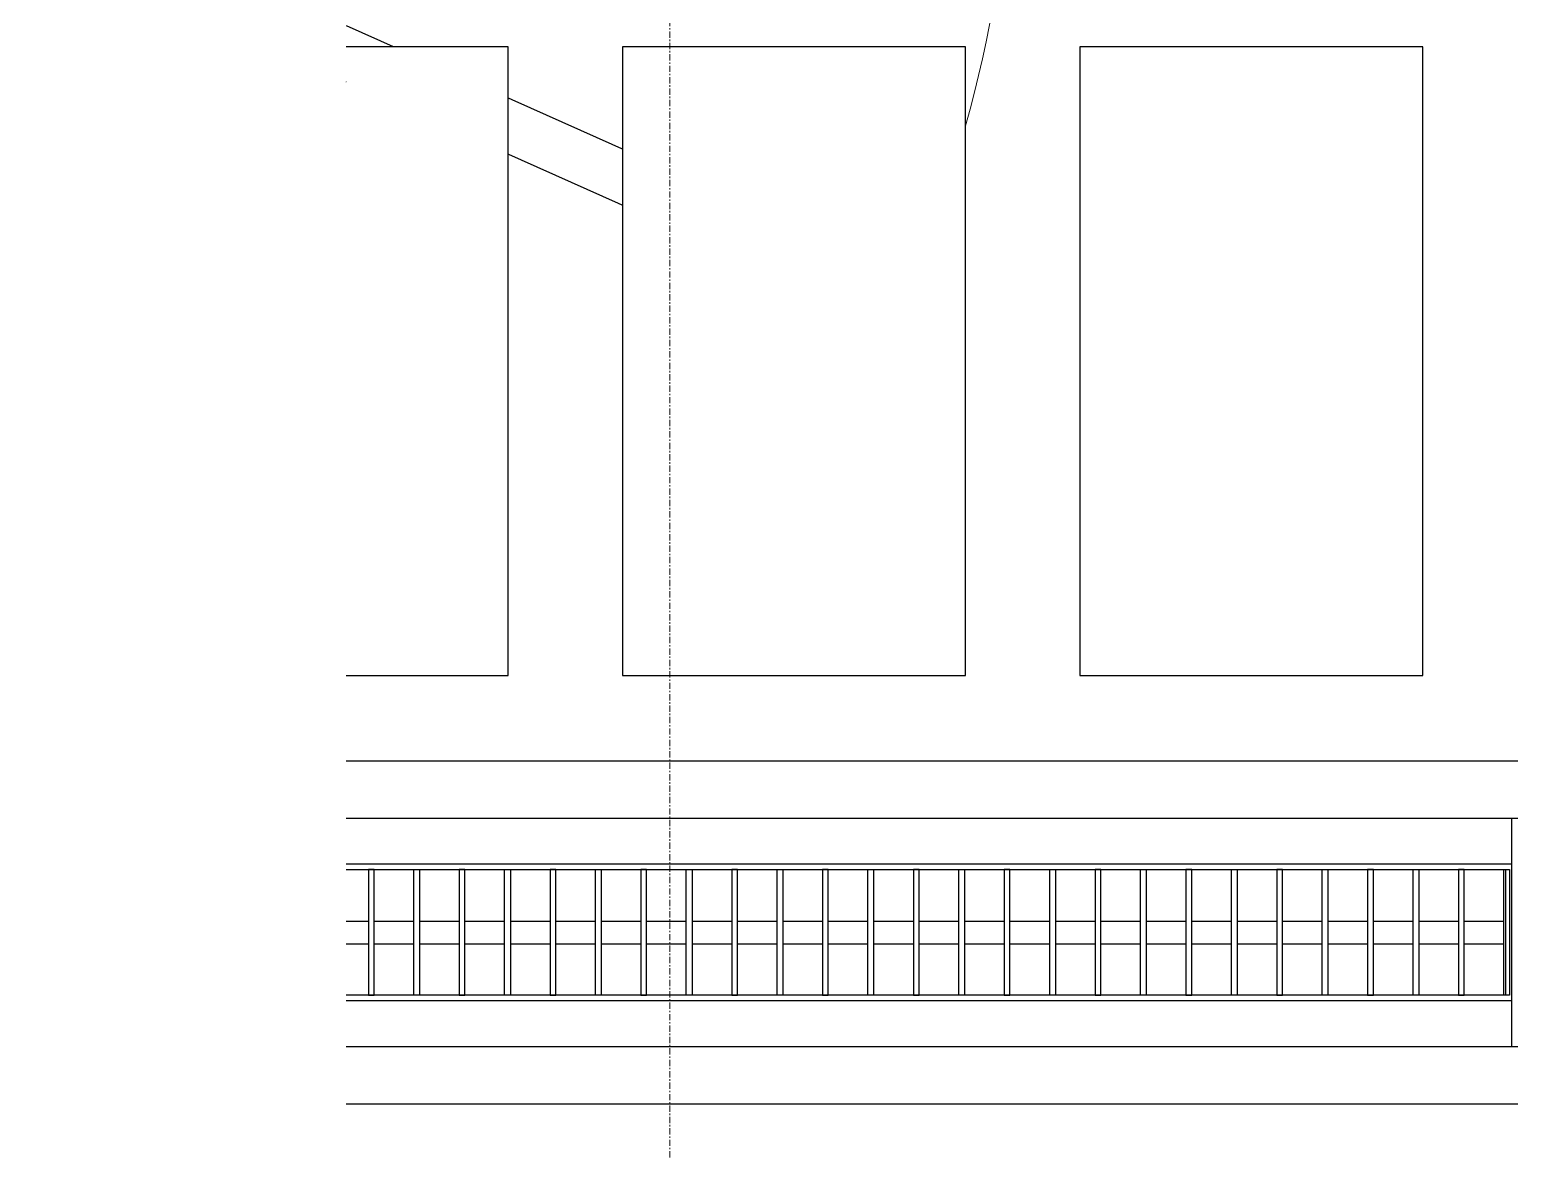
# Model space of a CAD drawing. Header units: millimetres. Extents: x -726012 to -647389, y -20772 to 18805.
# Drawn here: x -722443 to -721146, y 7477 to 8459 of the extents above; entities that cross this region are included whole.
import ezdxf
from ezdxf.enums import TextEntityAlignment as Align
from ezdxf.xclip import XClip

# ---------------------------------------------------------------- set-up
doc = ezdxf.new("R2010")
doc.units = ezdxf.units.MM
doc.header["$XCLIPFRAME"] = 0
doc.linetypes.add('DPA_Grid _ Level 100', pattern=[10, 5.5, -1.6, 1.3, -1.6])
for name, color, linetype in [('000 - WIPEOUT', 250, 'Continuous'), ('001 - ASCESSORIES', 251, 'Continuous'), ('A04_TUBE SERIES', 2, 'Continuous'), ('A11_ALU.SOLID SHEET', 2, 'Continuous')]:
    doc.layers.add(name, color=color, linetype=linetype)
for name, color, linetype, lineweight in [('008 - LIGHTING', 1, 'Continuous', 9), ('A-DOOR-E', 2, 'Continuous', 25), ('A-DOOR-OPNG', 2, 'Continuous', 9), ('S-GRID', 251, 'Continuous', 9)]:
    doc.layers.add(name, color=color, linetype=linetype, lineweight=lineweight)

# ---------------------------------------------------------------- blocks, each defined once
blk = doc.blocks.new('DPA_AC-SG-PI - A1_1200x1300 mm-9660120-4233-01 ENLARGED MULTI-PURPOSE LEVEL - REFLECTED CEILING PLAN - SHEET 4')
at = {"layer": 'A-DOOR-E'}
for p, q in [((16.8, -226.3), (511.6, -447.3)), ((493.3, -488.4), (16.8, -275.6)), ((511.6, -447.3), (493.3, -488.4))]:
    blk.add_line(p, q, dxfattribs=at)
at = {"layer": 'A-DOOR-OPNG'}
blk.add_arc((-500, -14.8), 1100, 334.7442, 0, dxfattribs=at)
blk = doc.blocks.new('*U529')
blk.add_point((0, 0))
at = {"layer": 'Defpoints', "color": 250}
blk.add_text('AL.SHEET-HAT-TYPE-C', height=7, rotation=270, dxfattribs=at).set_placement((15, 0), align=Align.BOTTOM_CENTER)
blk.add_wipeout([(0, -100), (350, -100), (350, 100), (0, 100)]).dxf.layer = '000 - WIPEOUT'
at = {"layer": 'A11_ALU.SOLID SHEET', "color": 0}
blk.add_lwpolyline([(0, -100), (350, -100), (350, 100), (0, 100)], close=True, dxfattribs=at)
blk = doc.blocks.new('*U526')
at = {"color": 1}
blk.add_wipeout([(600, -60), (-600, -60), (-600, 60), (600, 60)], dxfattribs=at).dxf.layer = '000 - WIPEOUT'
at = {"layer": '001 - ASCESSORIES', "color": 0}
blk.add_lwpolyline([(600, -60), (-600, -60), (-600, 60), (600, 60)], close=True, dxfattribs=at)
at = {"layer": '001 - ASCESSORIES'}
for points in [[(-593.5, -55), (-598.5, -55), (-598.5, 55), (-593.5, 55)], [(595, -55), (-595, -55), (-595, 55), (595, 55)], [(-558.8, -55), (-553.8, -55), (-553.8, 55), (-558.8, 55)], [(-514, -55), (-519, -55), (-519, 55), (-514, 55)], [(-479.3, -55), (-474.3, -55), (-474.3, 55), (-479.3, 55)], [(-434.6, -55), (-439.6, -55), (-439.6, 55), (-434.6, 55)], [(-399.8, -55), (-394.8, -55), (-394.8, 55), (-399.8, 55)], [(-355.1, -55), (-360.1, -55), (-360.1, 55), (-355.1, 55)], [(-320.4, -55), (-315.4, -55), (-315.4, 55), (-320.4, 55)], [(-275.6, -55), (-280.6, -55), (-280.6, 55), (-275.6, 55)], [(-240.9, -55), (-235.9, -55), (-235.9, 55), (-240.9, 55)], [(-196.2, -55), (-201.2, -55), (-201.2, 55), (-196.2, 55)], [(-161.4, -55), (-156.4, -55), (-156.4, 55), (-161.4, 55)], [(-116.7, -55), (-121.7, -55), (-121.7, 55), (-116.7, 55)], [(-82, -55), (-77, -55), (-77, 55), (-82, 55)], [(-37.2, -55), (-42.2, -55), (-42.2, 55), (-37.2, 55)], [(-2.5, -55), (2.5, -55), (2.5, 55), (-2.5, 55)], [(42.2, -55), (37.2, -55), (37.2, 55), (42.2, 55)], [(77, -55), (82, -55), (82, 55), (77, 55)], [(121.7, -55), (116.7, -55), (116.7, 55), (121.7, 55)], [(156.4, -55), (161.4, -55), (161.4, 55), (156.4, 55)], [(201.2, -55), (196.2, -55), (196.2, 55), (201.2, 55)], [(235.9, -55), (240.9, -55), (240.9, 55), (235.9, 55)], [(280.6, -55), (275.6, -55), (275.6, 55), (280.6, 55)], [(315.4, -55), (320.4, -55), (320.4, 55), (315.4, 55)], [(360.1, -55), (355.1, -55), (355.1, 55), (360.1, 55)], [(394.8, -55), (399.8, -55), (399.8, 55), (394.8, 55)], [(439.6, -55), (434.6, -55), (434.6, 55), (439.6, 55)], [(474.3, -55), (479.3, -55), (479.3, 55), (474.3, 55)], [(519, -55), (514, -55), (514, 55), (519, 55)], [(553.8, -55), (558.8, -55), (558.8, 55), (553.8, 55)], [(598.5, -55), (593.5, -55), (593.5, 55), (598.5, 55)]]:
    blk.add_lwpolyline(points, close=True, dxfattribs=at)
for points in [[(-593.5, 10), (-558.8, 10)], [(-553.8, 10), (-519, 10)], [(-514, 10), (-479.3, 10)], [(-474.3, 10), (-439.6, 10)], [(-434.6, 10), (-399.8, 10)], [(-394.8, 10), (-360.1, 10)], [(-355.1, 10), (-320.4, 10)], [(-315.4, 10), (-280.6, 10)], [(-275.6, 10), (-240.9, 10)], [(-235.9, 10), (-201.2, 10)], [(-196.2, 10), (-161.4, 10)], [(-156.4, 10), (-121.7, 10)], [(-116.7, 10), (-82, 10)], [(-77, 10), (-42.2, 10)], [(-37.2, 10), (-2.5, 10)], [(2.5, 10), (37.2, 10)], [(42.2, 10), (77, 10)], [(82, 10), (116.7, 10)], [(121.7, 10), (156.4, 10)], [(161.4, 10), (196.2, 10)], [(201.2, 10), (235.9, 10)], [(240.9, 10), (275.6, 10)], [(280.6, 10), (315.4, 10)], [(320.4, 10), (355.1, 10)], [(360.1, 10), (394.8, 10)], [(399.8, 10), (434.6, 10)], [(439.6, 10), (474.3, 10)], [(479.3, 10), (514, 10)], [(519, 10), (553.8, 10)], [(558.8, 10), (593.5, 10)], [(-593.5, -10), (-558.8, -10)], [(-553.8, -10), (-519, -10)], [(-514, -10), (-479.3, -10)], [(-474.3, -10), (-439.6, -10)], [(-434.6, -10), (-399.8, -10)], [(-394.8, -10), (-360.1, -10)], [(-355.1, -10), (-320.4, -10)], [(-315.4, -10), (-280.6, -10)], [(-275.6, -10), (-240.9, -10)], [(-235.9, -10), (-201.2, -10)], [(-196.2, -10), (-161.4, -10)], [(-156.4, -10), (-121.7, -10)], [(-116.7, -10), (-82, -10)], [(-77, -10), (-42.2, -10)], [(-37.2, -10), (-2.5, -10)], [(2.5, -10), (37.2, -10)], [(42.2, -10), (77, -10)], [(82, -10), (116.7, -10)], [(121.7, -10), (156.4, -10)], [(161.4, -10), (196.2, -10)], [(201.2, -10), (235.9, -10)], [(240.9, -10), (275.6, -10)], [(280.6, -10), (315.4, -10)], [(320.4, -10), (355.1, -10)], [(360.1, -10), (394.8, -10)], [(399.8, -10), (434.6, -10)], [(439.6, -10), (474.3, -10)], [(479.3, -10), (514, -10)], [(519, -10), (553.8, -10)], [(558.8, -10), (593.5, -10)]]:
    blk.add_lwpolyline(points, dxfattribs=at)
blk = doc.blocks.new('*U544')
blk.add_wipeout([(-25, 0), (25, 0), (25, 81755), (-25, 81755)]).dxf.layer = '000 - WIPEOUT'
at = {"layer": 'A04_TUBE SERIES', "color": 0}
blk.add_lwpolyline([(-25, 0), (25, 0), (25, 81755), (-25, 81755)], close=True, dxfattribs=at)
at = {"layer": 'Defpoints', "color": 250, "flags": 1}
blk.add_attdef('EXTR.OVL-LENGTH_', (-33.1, -9), '', height=5, dxfattribs=at)
blk = doc.blocks.new('*U545')
blk.add_wipeout([(-25, 0), (25, 0), (25, 81755), (-25, 81755)]).dxf.layer = '000 - WIPEOUT'
at = {"layer": 'A04_TUBE SERIES', "color": 0}
blk.add_lwpolyline([(-25, 0), (25, 0), (25, 81755), (-25, 81755)], close=True, dxfattribs=at)
at = {"layer": 'Defpoints', "color": 250, "flags": 1}
blk.add_attdef('EXTR.OVL-LENGTH_', (-33.1, -9), '', height=5, dxfattribs=at)
blk = doc.blocks.new('*U1253')
at = {"color": 3}
for points in [[(-275, 39950), (275, 39950), (275, 39650), (-275, 39650)], [(-275, 39550), (275, 39550), (275, 39250), (-275, 39250)], [(-275, 39150), (275, 39150), (275, 38850), (-275, 38850)]]:
    blk.add_wipeout(points, dxfattribs=at).dxf.layer = '000 - WIPEOUT'
at = {"layer": 'A11_ALU.SOLID SHEET', "color": 0, "linetype": 'ByBlock'}
for points in [[(-275, 39650), (275, 39650), (275, 39950), (-275, 39950)], [(-275, 39250), (275, 39250), (275, 39550), (-275, 39550)], [(-275, 38850), (275, 38850), (275, 39150), (-275, 39150)]]:
    blk.add_lwpolyline(points, close=True, dxfattribs=at)
blk = doc.blocks.new('*U1287')
at = {"layer": 'A11_ALU.SOLID SHEET', "color": 0, "linetype": 'ByBlock', "rotation": 90}
blk.add_blockref('*U1253', (62308.5, 4590), dxfattribs=at)
at = {"layer": 'A11_ALU.SOLID SHEET', "color": 1}
blk.add_blockref('*U529', (23536, 4090), dxfattribs=at)
at = {"layer": '008 - LIGHTING'}
blk.add_blockref('*U526', (22936, 4090), dxfattribs=at)
at = {"layer": 'A04_TUBE SERIES', "color": 0, "linetype": 'ByBlock', "rotation": 270}
for name, p in [('*U544', (21303.5, 4215)), ('*U545', (21303.5, 3965))]:
    blk.add_blockref(name, p, dxfattribs=at)
blk = doc.blocks.new('*U1069')
at = {"layer": 'S-GRID', "linetype": 'DPA_Grid _ Level 100'}
blk.add_line((-45600, -12746.5), (-45600, 25446.8), dxfattribs=at)

msp = doc.modelspace()

# ---------------------------------------------------------------- block references
at = {"layer": 'A-DOOR-E'}
msp.add_blockref('DPA_AC-SG-PI - A1_1200x1300 mm-9660120-4233-01 ENLARGED MULTI-PURPOSE LEVEL - REFLECTED CEILING PLAN - SHEET 4', (-722182.4, 8689), dxfattribs=at)

# ---------------------------------------------------------------- next in the draw order: block references
at = {"layer": 'A11_ALU.SOLID SHEET'}
ref = msp.add_blockref('*U1287', (-744682.4, 3579), dxfattribs=at)
XClip(ref).set_block_clipping_path([(22516.8245944298, -23612.0000696909), (92487.8891097467, 7199.9972603897)])

# ---------------------------------------------------------------- next in the draw order: block references
msp.add_blockref('*U1069', (-676282.4, -7541.4))

doc.saveas('drawing.dxf')
